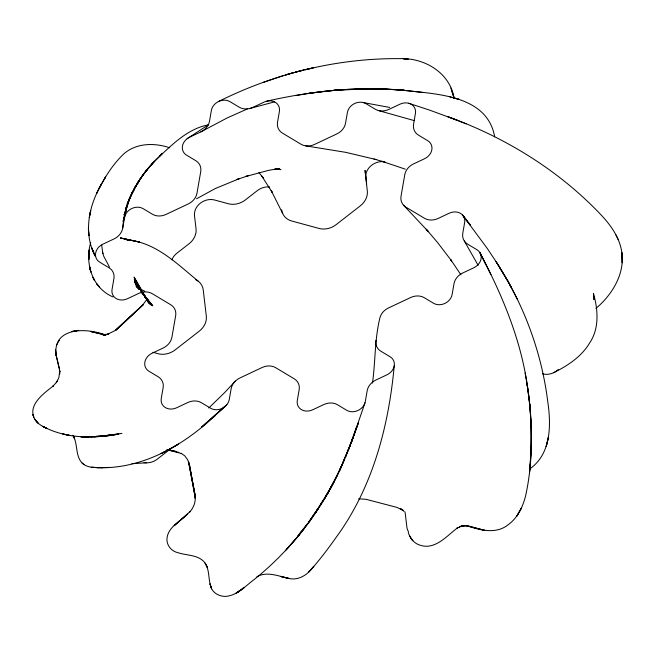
<?xml version="1.0" encoding="UTF-8"?>
<svg xmlns="http://www.w3.org/2000/svg" width="655" height="655" viewBox="0 0 655 655"><rect width="100%" height="100%" fill="white"/><g stroke="black" fill="none" stroke-linecap="round" stroke-linejoin="round"><path stroke-width="0.98" d="M59.81 373.915L59.785 370.902L58.803 377.894L56.264 382.684L57.697 380.358M90.718 242.506C84.569 262.999 92.191 288.102 112.938 296.92M147.645 299.515L147.612 301.464L147.588 299.908M101.705 245.076L102.81 253.567L102.401 251.716L103.744 256.252L109.467 267.06M593.921 298.729L594.019 296.854L593.913 299.31L593.446 293.383C598.015 309.569 599.546 328.376 589.631 342.991C581.46 356.688 567.664 365.768 553.647 372.695M375.954 340.322A14.23 11.962 -27.5 0 0 380.874 351.227L390.134 356.779A11.855 9.964 -27.5 0 1 387.007 374.783L375.864 380.039A14.23 11.962 -27.5 0 0 367.177 390.74L365.302 401.54A11.855 9.964 -27.5 0 1 346.732 410.292L337.464 404.741A14.23 11.962 -27.5 0 0 323.865 404.536L312.722 409.784A11.855 9.964 -27.5 0 1 297.288 400.532L299.163 389.725A14.23 11.962 -27.5 0 0 294.242 378.819L275.722 367.717A14.23 11.962 -27.5 0 0 262.115 367.512L239.828 378.009A14.23 11.962 -27.5 0 0 231.149 388.718L229.266 399.517A11.855 9.964 -27.5 0 1 210.697 408.27L201.437 402.719A14.23 11.962 -27.5 0 0 187.829 402.514L176.694 407.762A11.855 9.964 -27.5 0 1 161.253 398.51L163.136 387.703A14.23 11.962 -27.5 0 0 158.215 376.797L148.947 371.246A11.855 9.964 -27.5 0 1 152.083 353.233L163.226 347.985A14.23 11.962 -27.5 0 0 171.905 337.284L175.671 315.669A14.23 11.962 -27.5 0 0 170.742 304.763L152.222 293.661A14.23 11.962 -27.5 0 0 138.614 293.456L127.471 298.705A11.855 9.964 -27.5 0 1 112.038 289.453L113.921 278.645A14.23 11.962 -27.5 0 0 109 267.739L99.732 262.188A11.855 9.964 -27.5 0 1 102.868 244.176L114.011 238.928A14.23 11.962 -27.5 0 0 122.69 228.227L124.573 217.419A11.855 9.964 -27.5 0 1 143.142 208.667L152.402 214.226A14.23 11.962 -27.5 0 0 166.01 214.431L188.296 203.926A14.23 11.962 -27.5 0 0 196.975 193.225L200.733 171.61A14.23 11.962 -27.5 0 0 195.812 160.704L186.552 155.153A11.855 9.964 -27.5 0 1 189.68 137.149L200.823 131.901A14.23 11.962 -27.5 0 0 209.51 121.191L211.385 110.392A11.855 9.964 -27.5 0 1 229.962 101.64L239.222 107.191A14.23 11.962 -27.5 0 0 252.822 107.395L263.965 102.147A11.855 9.964 -27.5 0 1 279.407 111.399L277.523 122.207A14.23 11.962 -27.5 0 0 282.444 133.112L300.973 144.223A14.23 11.962 -27.5 0 0 314.572 144.419L336.858 133.923A14.23 11.962 -27.5 0 0 345.537 123.222L347.42 112.414A11.855 9.964 -27.5 0 1 365.989 103.662L375.25 109.221A14.23 11.962 -27.5 0 0 388.857 109.418L400 104.17A11.855 9.964 -27.5 0 1 415.434 113.43L413.559 124.229A14.23 11.962 -27.5 0 0 418.479 135.135L427.74 140.694A11.855 9.964 -27.5 0 1 424.604 158.698L413.461 163.947A14.23 11.962 -27.5 0 0 404.782 174.648L401.024 196.263A14.23 11.962 -27.5 0 0 405.944 207.168L424.465 218.271A14.23 11.962 -27.5 0 0 438.072 218.475L449.215 213.227A11.855 9.964 -27.5 0 1 464.649 222.479L462.774 233.286A14.23 11.962 -27.5 0 0 467.695 244.192L476.955 249.743A11.855 9.964 -27.5 0 1 473.819 267.756L462.676 273.004A14.23 11.962 -27.5 0 0 453.997 283.705L452.114 294.513A11.855 9.964 -27.5 0 1 433.544 303.265L424.284 297.706A14.23 11.962 -27.5 0 0 410.677 297.509L388.399 308.006A14.23 11.962 -27.5 0 0 379.712 318.707C374.611 339.83 375.479 361.625 372.49 383.036M530.165 464.976L529.469 473.156C532.245 443.402 532.032 413.256 527.038 383.74C532.54 420.747 533.719 459.237 525.58 495.941C522.805 506.978 517.499 518.089 508.034 524.86C495.737 534.627 479.329 530.01 466 525.441L484.692 530.362L469.217 526.309L461.841 525.809L467.236 525.506M530.018 467.015L531.09 447.275L531.049 449.248L531.139 425.423L531.221 427.322L529.797 404.61L529.993 406.427L527.038 383.74M89.162 251.88L89.301 249.964L88.867 255.72M394.236 365.867C388.702 426.208 372.76 487.042 336.654 536.65C328.875 547.686 320.77 558.527 311.837 568.655C306.548 575.516 297.886 580.526 289.027 578.496L280.807 576.506L289.199 578.512C278.85 576.302 267.084 570.963 256.842 576.727M594.069 298.942L594.355 297.165L594.028 299.073M122.69 228.227C124.72 202.804 136.666 179.355 154.375 161.326C170.177 146.687 186.495 128.839 208.634 124.786M124.573 217.419L126.038 210.124L123.124 221.406L127.897 203.435L124.049 215.127L130.099 197.302L125.4 209.313L132.597 191.653L127.135 203.918L135.364 186.429L129.199 198.891L138.344 181.55L147.154 169.629L141.496 176.965L135.577 187.15M146.908 299.376L142.716 305.001L115.951 330.218L143.56 304.395L114.568 330.832L107.371 334.345L108.779 333.985L102.655 334.746L105.692 335.065C87.606 327.819 52.752 326.493 56.043 355.075L59.58 369.764L55.847 353.651M364.982 402.858L351.367 442.387L358.506 422.59L351.931 440.979L339.372 470.945L350.261 444.991L345.562 456.993L353.004 437.409L348.722 449.264L356.369 427.396M146.556 300.334L147.187 298.713M339.372 470.945L344.833 458.688C325.207 505.619 293.964 547.662 254.214 579.487C245.338 585.988 237.249 595.6 225.557 596.402C219.99 596.476 214.332 593.864 211.622 588.845C209.215 581.484 209.723 582.909 211.622 588.845L210.37 584.899M336.342 477.249L342.156 464.878L330.374 488.679L336.858 476.136L327.435 493.886L334.238 481.269L324.528 498.799L331.635 486.125L315.939 512.202L323.906 499.388L320.09 505.259M169.67 147.752C153.745 142.397 134.529 142.896 122.076 155.538C111.276 166.46 103.187 179.863 96.555 193.634C87.819 212.621 84.88 235.473 94.533 254.746M97.423 191.874L96.555 193.634L99.797 186.994M56.412 345.48L59.097 340.248L58.459 341.484M101.541 183.777L98.872 188.763L105.668 176.825L104.612 178.618M134.529 189.008L131.54 194.167L138.344 181.55L143.723 174.001M137.517 183.842L141.496 176.965M319.001 506.937L310.282 520.357L297.591 536.895L304.616 528.045M318.256 508.272L309.144 521.879M318.224 508.296L308.341 522.403M307.211 524.016L299.793 533.522M297.951 535.905L301.3 531.582M56.543 382.225L52.899 386.262L53.374 385.836C44.212 393.188 27.232 404.839 34.592 418.938C36.459 422.107 39.374 424.497 42.559 426.274C64.87 438.334 91.291 438.686 115.763 434.609L94.304 436.795L86.583 436.991M151.747 164.29L144.788 172.601L154.375 161.326L151.747 164.29L162.44 153.286L159.566 156.234M286.726 549.234L298.852 535.364L285.343 550.757M235.309 381.136L224.452 392.779L208.781 408.008M224.624 406.853L201.634 427.035L226.843 404.692L212.507 417.833L214.996 415.712C182.671 446.153 140.227 470.519 94.426 467.498C89.538 467.424 84.241 465.901 81.138 461.922C76.054 455.299 77.323 446.039 74.465 438.465C73.147 435.608 73.475 436.271 74.621 438.727L73.475 436.304M595.919 308.415C613.44 293.767 627.089 270.31 620.735 246.943C617.575 235.071 610.272 224.878 602.068 215.953C559.747 170.906 505.873 137.607 447.897 116.705L466.123 123.844M529.527 469.086C551.199 454.226 551.24 425.185 547.776 401.818C541.62 351.907 523.533 303.658 496.023 261.607L508.436 282.149L517.335 299.261M169.326 449.78L157.249 459.18A14.819 12.461 -27.5 0 1 143.977 462.569M241.589 589.467L235.841 593.397L239.656 590.794M187.093 138.729L207.799 125.22M196.557 198.768L215.389 188.501L239.14 178.725L236.774 179.552L248.081 175.786L245.609 176.531L269.107 170.218L277.556 168.892L274.863 168.965L278.244 169.006L275.673 168.736L279.972 169.195L276.189 168.671M200.823 131.901L227.187 117.925L247.312 108.967M218.623 101.468C274.805 73.417 337.382 58.025 400.262 58.639C424.571 57.804 449.928 72.754 454.103 98.168L452.073 91.749M263.302 82.391L283.517 75.521M249.391 108.583L274.437 101.91M266.831 101.157C311.796 90.906 358.203 86.108 404.258 90.341C372.703 87.508 340.796 88.564 309.471 93.297L337.169 90.054L333.624 90.357L367.766 88.843M464.6 525.654L459.302 526.907L461.767 525.859L456.83 528.331L457.976 527.512C447.193 535.364 435.411 550.306 420.142 545.23C414.156 543.552 409.989 538.263 408.253 532.499M295.716 95.581L312.82 92.748M121.92 433.405L100.387 436.296L118.792 434.06L103.564 435.935L106.847 435.485M94.304 436.795L109.95 435.493L95.786 436.426M131.966 463.634L146.507 462.831M358.645 498.807L366.022 499.307L396.979 507.404L403.193 510.466L400.377 508.509L403.193 510.466M92.912 436.549L90.996 436.623L93.01 436.558M96.031 436.459L99.052 436.361L96.449 436.353M104.554 467.531L108.853 467.449L101.484 467.596M364.008 88.818L386.18 89.17L382.323 88.941L404.258 90.341M100.068 467.637L91.323 467.269L97.652 467.596L95.72 467.49M422.95 92.494L400.328 89.899C433.463 94.205 487.066 93.69 494.681 136.879M305.688 145.852L345.824 152.353L376.027 159.542M105.692 335.065L103.171 334.656L105.062 334.975M276.123 168.687L279.136 169.203M363.484 102.598L389.668 107.445M275.878 168.72L280.905 169.645L275.992 168.728M120.512 238.002L139.392 242.063L120.512 238.002L137.501 241.63C161.548 247.754 179.904 266.315 198.58 281.462M167.426 449.633L176.383 451.598L167.639 449.666M167.099 449.658L178.856 452.4M167 449.658L181.672 453.604L181.099 453.293L184.784 455.872L187.698 459.761L189.221 464.19L195.124 495.237L188.525 461.546L195.288 498.316L194.993 495.639M105.258 334.967L90.619 331.512L105.823 335.114M450.034 96.948L459.491 99.478L454.071 97.996M378.262 110.499L414.509 120.684M152.918 352.308L158.019 353.7A17.783 14.95 -27.5 0 0 175.147 349.909L199.3 331.119A17.783 14.95 -27.5 0 0 206.317 316.119L203.238 289.919A17.783 14.95 -27.5 0 0 195.567 279.595M373.94 158.985L383.92 161.891M381.816 161.261L405.314 169.162M408.826 103.269L430.351 110.384L458.001 120.561M124.638 238.903L127.905 240.074M128.003 240.074L125.695 239.206L127.357 239.976M144.796 291.205L138.344 288.216L141.284 290.288L136.134 286.448L139.269 289.371M45.563 427.805L42.559 426.274L44.425 427.224M82.088 463.06L84.184 464.714M402.219 509.778L403.848 511.301M403.505 205.179L428.46 231.723L426.217 229.185L437.434 242.366L451.729 261.042L450.64 259.56L460.948 274.83M210.402 585.152C208.143 577.292 209.649 567.435 203.435 561.13C196.664 554.646 186.29 555.505 177.939 552.689C171.225 551.305 166.1 544.796 167.033 537.878C168.605 526.497 180.641 521.355 187.756 513.839L174.189 525.678L190.114 511.522L189.704 511.956C193.667 507.731 195.951 501.779 195.051 495.974L189.5 464.551M141.21 291.721L152.803 305.828L141.234 291.524M258.889 172.511L263.302 177.98L261.844 176.154L272.251 192.447L271.203 190.54L282.698 213.538M139.31 289.142L136.101 285.171L139.155 289.068M141.595 292.187L151.976 305.443L141.676 292.073M410.963 538.336L412.806 540.719L409.44 535.577M139.253 288.929L135.618 284.213L139.228 289.011M463.396 216.093L470.282 225.123L462.577 215.045L487.246 248.417L496.842 262.835L508.436 282.149M141.03 291.409L151.248 305.009L141.75 292.105M141.128 291.426L150.584 304.534L141.865 292.146M139.548 288.839L134.897 282.231L139.54 288.937M141.865 292.294L149.995 304.026L142.029 292.204M72.705 435.239L73.606 436.574M140.317 289.674L134.627 281.224L140.121 289.469M142.315 292.769L149.455 303.494L144.73 295.945M141.054 290.075L134.234 279.177L140.579 289.477M142.634 292.597L143.682 294.267M142.168 292.056L148.521 302.356L143.027 292.769M205.023 562.989L207.185 567.214L206.276 565.044M464.28 240.95L478.117 265.242M141.529 290.149L134.038 277.073L141.881 290.82M142.864 292.531L143.838 294.251M144.82 295.97L148.628 302.954L147.49 299.589M507.682 280.798L511.661 288.069M490.914 274.65L479.796 252.445C501.779 294.21 520.553 338.455 527.332 385.476L525.105 372.941M480.442 253.616L485.912 264.415M616.011 234.973L618.156 239.476M450.91 88.081L454.095 98.16M59.58 369.764L59.433 369.15L59.793 371.467L59.785 370.902M147.449 299.384L147.727 300.833M366.628 183.801L365.04 170.341L367.316 190.859A17.783 14.95 -27.5 0 1 360.291 205.858L336.138 224.649A17.783 14.95 -27.5 0 1 319.018 228.439L291.786 221.022A17.783 14.95 -27.5 0 1 281.675 209.821M171.864 259.888A14.819 12.461 -27.5 0 1 176.948 253.166L189.025 243.775A17.783 14.95 -27.5 0 0 196.041 228.775L194.502 215.675A14.819 12.461 -27.5 0 1 214.627 200.012L228.243 203.721A17.783 14.95 -27.5 0 0 245.371 199.931L257.44 190.54A14.819 12.461 -27.5 0 1 269.696 186.986M365.768 177.759A14.819 12.461 -27.5 0 1 384.903 161.867M558.281 369.485A14.819 12.461 -27.5 0 1 542.602 373.866M408.507 531.696A14.819 12.461 -27.5 0 1 406.878 527.144L405.33 514.044A17.783 14.95 -27.5 0 0 404.823 511.661M88.892 257.595L88.867 259.437L88.949 253.845L88.892 257.595M89.637 215.716L89.309 217.435L90.153 213.145L89.637 215.716M90.341 212.384L89.784 214.889L90.742 210.632L90.341 212.384M548.415 437.36L546.229 446.44L548.415 437.36M521.306 508.264L516.795 516.124L521.306 508.264M313.753 566.51L308.742 571.971L313.753 566.51M240.352 590.286L237.798 592.12L244.119 587.592L240.352 590.286M178.381 444.139L167.827 450.214L178.381 444.139M171.25 448.348L161.105 453.604L171.25 448.348M290.353 73.548L285.269 75.022L293.948 72.525L290.353 73.548M300.162 70.936L295.315 72.189L303.846 70.003L300.162 70.936M309.586 68.677L304.911 69.774L313.36 67.833L309.586 68.677M76.438 330.734L71.788 331.487L78.764 330.357L76.438 330.734M102.827 467.629L97.046 467.58L102.827 467.629M88.507 436.991L80.983 436.836L88.507 436.991M405.306 58.925L403.177 58.762L408.221 59.155L405.306 58.925M70.216 435.575L62.937 433.995L70.216 435.575M44.917 427.469L43.697 426.872L46.792 428.386L44.917 427.469M36.737 421.787L34.592 418.938L38.17 423.245L36.737 421.787M99.323 286.898L96.899 284.033L99.323 286.898M139.376 288.88L135.225 283.23L139.359 288.97M94.516 280.52L92.871 277.335L94.516 280.52M95.139 255.966L93.067 251.283L95.139 255.966M92.347 249.26L91.823 247.926L93.624 252.56L92.347 249.26M33.733 417.153L33.004 414.713L33.733 417.153M90.857 271.956L90.013 268.501L90.857 271.956M90.39 270.163L89.653 266.691L90.39 270.163M56.043 355.075L55.528 349.68L56.043 355.075M88.9 235.497L88.515 231.01L88.9 235.497M88.613 232.607L88.417 228.161L88.613 232.607M622.062 256.785L621.931 252.773L622.25 262.827L622.062 256.785"/></g></svg>
